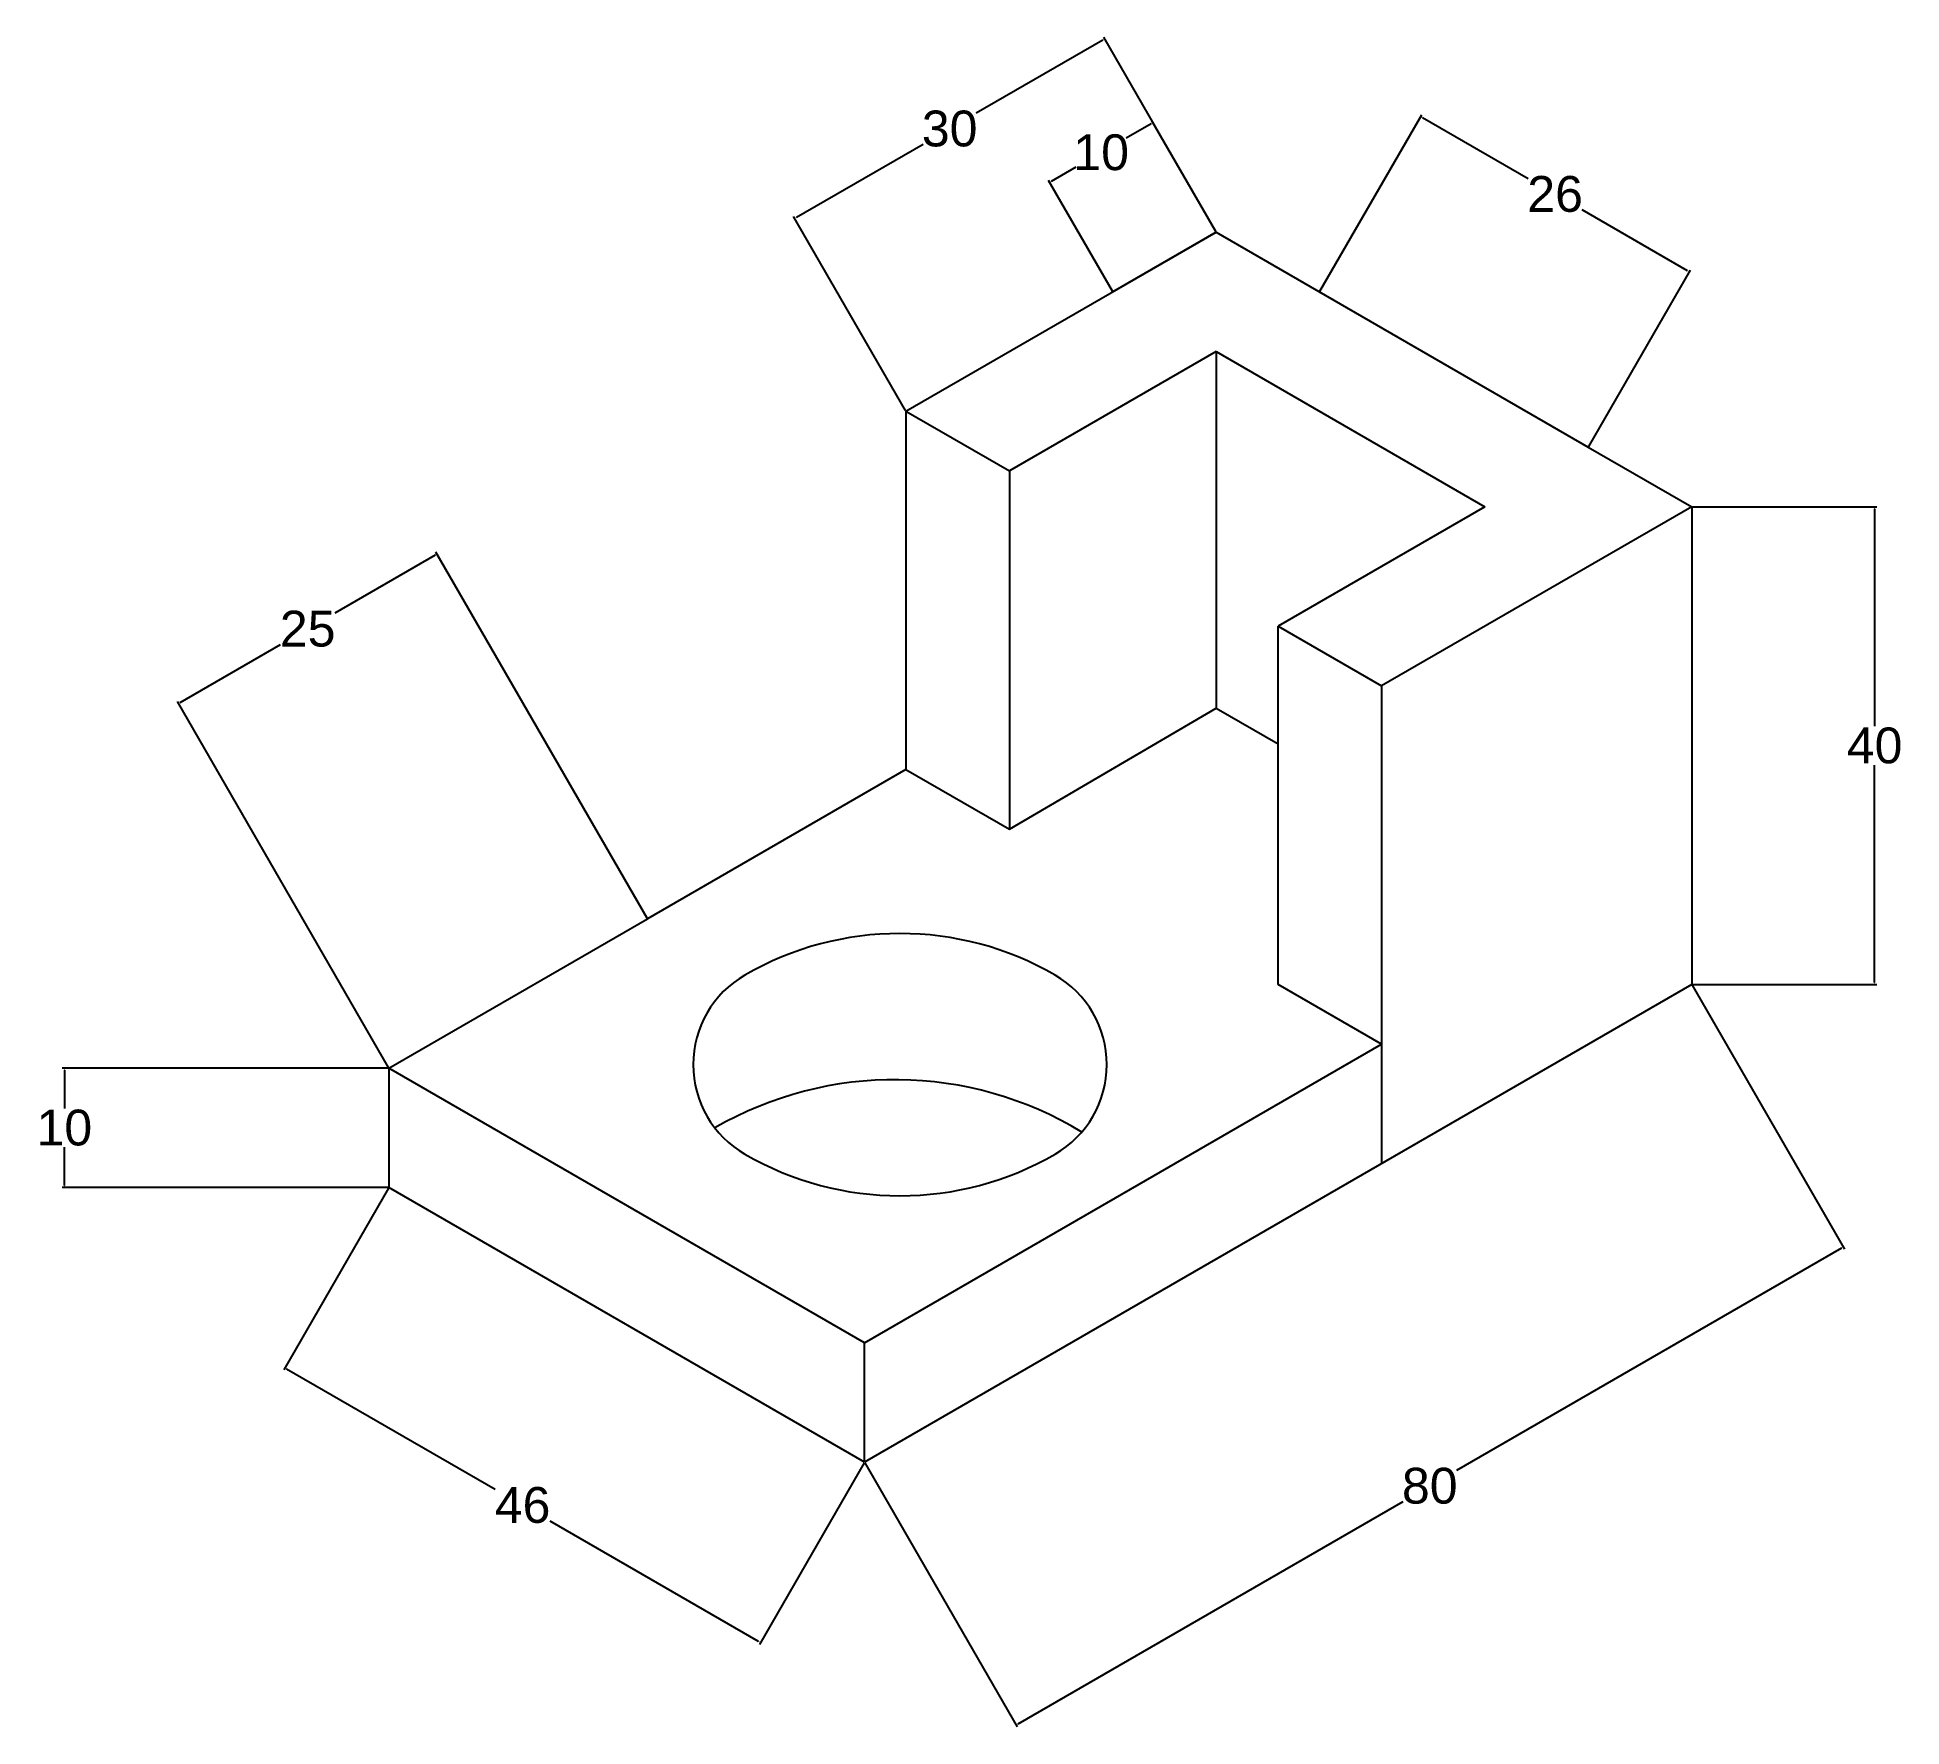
# Model space of a CAD drawing. Header units: centimetres. Extents: x 253 to 409, y 76 to 217.
import ezdxf

# ---------------------------------------------------------------- set-up
doc = ezdxf.new("R2010")
doc.units = ezdxf.units.CM
doc.header["$MEASUREMENT"] = 0
doc.styles.get("Standard").update_dxf_attribs({"font": 'arial.ttf'})
doc.dimstyles.get("Standard").update_dxf_attribs({"dimtxt": 3, "dimasz": 0.18, "dimexe": 0.18, "dimexo": 0.0625, "dimgap": 0.09, "dimtad": 0, "dimtih": 1, "dimtoh": 1, "dimdec": 0, "dimzin": 0, "dimdsep": 46, "dimtxsty": 'Standard', "dimcen": 0.09, "dimadec": 0, "dimazin": 0, "dimtfac": 1, "dimtdec": 0, "dimtofl": 0, "dimtmove": 0, "dimatfit": 3, "dimfxl": 1, "dimtolj": 1, "dimtzin": 0, "dimarcsym": 0})

# ---------------------------------------------------------------- blocks, each defined once
blk = doc.blocks.new('*D2')
at = {"color": 0, "lineweight": -2, "transparency": 16777216}
for p, q in [((351.52, 200.99), (342.13, 217.25)), ((342.06, 217), (331.46, 210.88)), ((316.39, 202.18), (327, 208.3)), ((325.54, 185.99), (316.15, 202.25))]:
    blk.add_line(p, q, dxfattribs=at)
at = {"color": 0, "transparency": 16777216}
for points in [[(342.05, 217.03), (342.08, 216.98), (342.22, 217.09)], [(316.38, 202.21), (316.41, 202.16), (316.24, 202.09)]]:
    blk.add_solid(points, dxfattribs=at)
at = {"layer": 'Defpoints', "color": 0, "transparency": 16777216}
for p in [(342.22, 217.09), (351.55, 200.93), (325.57, 185.93)]:
    blk.add_point(p, dxfattribs=at)
at = {"color": 0, "transparency": 16777216, "insert": (329.23, 209.59), "char_height": 3, "attachment_point": 5}
blk.add_mtext('\\A1;30', dxfattribs=at)
blk = doc.blocks.new('*D3')
at = {"color": 0, "lineweight": -2, "transparency": 16777216}
for p, q in [((360.24, 195.99), (368.77, 210.76)), ((368.84, 210.52), (377.67, 205.41)), ((391.04, 197.7), (382.2, 202.8)), ((382.76, 182.99), (391.29, 197.76))]:
    blk.add_line(p, q, dxfattribs=at)
at = {"color": 0, "transparency": 16777216}
for points in [[(368.85, 210.54), (368.82, 210.49), (368.68, 210.61)], [(391.06, 197.72), (391.03, 197.67), (391.2, 197.61)]]:
    blk.add_solid(points, dxfattribs=at)
at = {"layer": 'Defpoints', "color": 0, "transparency": 16777216}
for p in [(391.2, 197.61), (360.21, 195.93), (382.72, 182.93)]:
    blk.add_point(p, dxfattribs=at)
at = {"color": 0, "transparency": 16777216, "insert": (379.94, 204.11), "char_height": 3, "attachment_point": 5}
blk.add_mtext('\\A1;26', dxfattribs=at)
blk = doc.blocks.new('*D6')
at = {"color": 0, "lineweight": -2, "transparency": 16777216}
for p, q in [((391.42, 137.88), (404.17, 115.78)), ((403.93, 115.85), (371.68, 97.23)), ((322.13, 97.88), (334.89, 75.78)), ((334.96, 76.03), (367.21, 94.65))]:
    blk.add_line(p, q, dxfattribs=at)
at = {"color": 0, "transparency": 16777216}
for points in [[(403.91, 115.87), (403.94, 115.82), (404.08, 115.94)], [(334.94, 76.05), (334.97, 76), (334.8, 75.94)]]:
    blk.add_solid(points, dxfattribs=at)
at = {"layer": 'Defpoints', "color": 0, "transparency": 16777216}
for p in [(391.39, 137.93), (404.08, 115.94), (322.1, 97.93)]:
    blk.add_point(p, dxfattribs=at)
at = {"color": 0, "transparency": 16777216, "insert": (369.44, 95.94), "char_height": 3, "attachment_point": 5}
blk.add_mtext('\\A1;80', dxfattribs=at)
blk = doc.blocks.new('*D7')
at = {"color": 0, "lineweight": -2, "transparency": 16777216}
for p, q in [((286.13, 173.87), (277.74, 169.03)), ((303.89, 143.49), (286.2, 174.12)), ((264.79, 161.55), (273.19, 166.4)), ((282.23, 130.99), (264.55, 161.62))]:
    blk.add_line(p, q, dxfattribs=at)
at = {"color": 0, "transparency": 16777216}
for points in [[(286.12, 173.9), (286.15, 173.85), (286.29, 173.96)], [(264.78, 161.58), (264.81, 161.53), (264.64, 161.46)]]:
    blk.add_solid(points, dxfattribs=at)
at = {"layer": 'Defpoints', "color": 0, "transparency": 16777216}
for p in [(286.29, 173.96), (303.92, 143.43), (282.27, 130.93)]:
    blk.add_point(p, dxfattribs=at)
at = {"color": 0, "transparency": 16777216, "insert": (275.46, 167.71), "char_height": 3, "attachment_point": 5}
blk.add_mtext('\\A1;25', dxfattribs=at)
blk = doc.blocks.new('*D8')
at = {"color": 0, "lineweight": -2, "transparency": 16777216}
for p, q in [((282.2, 130.93), (254.9, 130.93)), ((255.08, 130.75), (255.08, 127.55)), ((255.08, 121.11), (255.08, 124.31)), ((282.2, 120.93), (254.9, 120.93))]:
    blk.add_line(p, q, dxfattribs=at)
at = {"color": 0, "transparency": 16777216}
for points in [[(255.05, 130.75), (255.11, 130.75), (255.08, 130.93)], [(255.05, 121.11), (255.11, 121.11), (255.08, 120.93)]]:
    blk.add_solid(points, dxfattribs=at)
at = {"layer": 'Defpoints', "color": 0, "transparency": 16777216}
for p in [(282.27, 130.93), (255.08, 120.93), (282.27, 120.93)]:
    blk.add_point(p, dxfattribs=at)
at = {"color": 0, "transparency": 16777216, "insert": (255.08, 125.93), "char_height": 3, "attachment_point": 5}
blk.add_mtext('\\A1;10', dxfattribs=at)
blk = doc.blocks.new('*D9')
at = {"color": 0, "lineweight": -2, "transparency": 16777216}
for p, q in [((282.23, 120.88), (273.46, 105.67)), ((273.7, 105.74), (291.17, 95.66)), ((322.07, 97.88), (313.29, 82.67)), ((313.23, 82.92), (295.76, 93))]:
    blk.add_line(p, q, dxfattribs=at)
at = {"color": 0, "transparency": 16777216}
for points in [[(273.72, 105.77), (273.69, 105.71), (273.55, 105.83)], [(313.24, 82.95), (313.21, 82.89), (313.38, 82.83)]]:
    blk.add_solid(points, dxfattribs=at)
at = {"layer": 'Defpoints', "color": 0, "transparency": 16777216}
for p in [(282.27, 120.93), (322.1, 97.93), (313.38, 82.83)]:
    blk.add_point(p, dxfattribs=at)
at = {"color": 0, "transparency": 16777216, "insert": (293.46, 94.33), "char_height": 3, "attachment_point": 5}
blk.add_mtext('\\A1;46', dxfattribs=at)
blk = doc.blocks.new('*D10')
at = {"color": 0, "lineweight": -2, "transparency": 16777216}
for p, q in [((346.1, 210.01), (344.02, 208.81)), ((351.52, 200.99), (346.16, 210.26)), ((337.75, 205.19), (339.83, 206.39)), ((342.86, 195.99), (337.5, 205.26))]:
    blk.add_line(p, q, dxfattribs=at)
at = {"color": 0, "transparency": 16777216}
for points in [[(346.08, 210.04), (346.11, 209.99), (346.25, 210.1)], [(337.73, 205.22), (337.76, 205.17), (337.59, 205.1)]]:
    blk.add_solid(points, dxfattribs=at)
at = {"layer": 'Defpoints', "color": 0, "transparency": 16777216}
for p in [(337.59, 205.1), (351.55, 200.93), (342.89, 195.93)]:
    blk.add_point(p, dxfattribs=at)
at = {"color": 0, "transparency": 16777216, "insert": (341.92, 207.6), "char_height": 3, "attachment_point": 5}
blk.add_mtext('\\A1;10', dxfattribs=at)
blk = doc.blocks.new('*D11')
at = {"color": 0, "lineweight": -2, "transparency": 16777216}
for p, q in [((391.45, 177.93), (406.88, 177.93)), ((406.7, 177.75), (406.7, 159.55)), ((406.7, 138.11), (406.7, 156.31)), ((391.45, 137.93), (406.88, 137.93))]:
    blk.add_line(p, q, dxfattribs=at)
at = {"color": 0, "transparency": 16777216}
for points in [[(406.67, 177.75), (406.73, 177.75), (406.7, 177.93)], [(406.67, 138.11), (406.73, 138.11), (406.7, 137.93)]]:
    blk.add_solid(points, dxfattribs=at)
at = {"layer": 'Defpoints', "color": 0, "transparency": 16777216}
for p in [(391.39, 177.93), (391.39, 137.93), (406.7, 137.93)]:
    blk.add_point(p, dxfattribs=at)
at = {"color": 0, "transparency": 16777216, "insert": (406.7, 157.93), "char_height": 3, "attachment_point": 5}
blk.add_mtext('\\A1;40', dxfattribs=at)

msp = doc.modelspace()

# ---------------------------------------------------------------- linework, layer by layer
for p, q in [((325.57, 185.93), (351.55, 200.93)), ((351.55, 200.93), (342.89, 195.93)), ((351.55, 200.93), (382.72, 182.93)), ((351.55, 190.93), (334.23, 180.93)), ((351.55, 190.93), (374.06, 177.93)), ((351.55, 190.93), (351.55, 161.08)), ((325.57, 185.93), (325.57, 155.93)), ((325.57, 185.93), (334.23, 180.93)), ((382.72, 182.93), (391.39, 177.93)), ((334.23, 180.93), (334.23, 150.93)), ((374.06, 177.93), (356.74, 167.93)), ((391.39, 177.93), (365.4, 162.93)), ((391.39, 177.93), (391.39, 137.93)), ((356.74, 137.93), (356.74, 167.93)), ((356.74, 167.93), (365.4, 162.93)), ((365.4, 162.93), (365.4, 122.93)), ((334.23, 150.93), (351.55, 161.08)), ((351.55, 161.08), (356.74, 158.08)), ((325.57, 155.93), (303.92, 143.43)), ((325.57, 155.93), (334.23, 150.93)), ((282.27, 130.93), (303.92, 143.43)), ((282.27, 130.93), (303.92, 143.43)), ((391.39, 137.93), (322.1, 97.93)), ((365.4, 132.93), (356.74, 137.93)), ((322.1, 107.93), (365.4, 132.93)), ((322.1, 107.93), (282.27, 130.93)), ((282.27, 130.93), (282.27, 120.93)), ((322.1, 97.93), (282.27, 120.93)), ((322.1, 97.93), (322.1, 107.93))]:
    msp.add_line(p, q)
for centre, radius, start, end in [((325.07, 116.22), 25.98, 60, 120), ((316.41, 131.22), 8.66, 120, 240), ((333.73, 131.22), 8.66, 300, 60), ((324.63, 99.82), 30.14, 58.6855, 120), ((325.07, 146.22), 25.98, 240, 300)]:
    msp.add_arc(centre, radius, start, end)

# ---------------------------------------------------------------- dimensions: what is measured, and where the dimension line sits
for p1, p2, distance, picture, middle in [((325.57, 185.93), (351.55, 200.93), 18.66, '*D2', (329.23, 209.59)), ((351.55, 200.93), (342.89, 195.93), -10.59, '*D10', (341.92, 207.6)), ((360.21, 195.93), (382.72, 182.93), 16.94, '*D3', (379.94, 204.11)), ((391.39, 177.93), (391.39, 137.93), 15.31, '*D11', (406.7, 157.93)), ((282.27, 130.93), (303.92, 143.43), 35.25, '*D7', (275.46, 167.71)), ((322.1, 97.93), (391.39, 137.93), -25.4, '*D6', (369.44, 95.94)), ((282.27, 130.93), (282.27, 120.93), -27.18, '*D8', (255.08, 125.93)), ((282.27, 120.93), (322.1, 97.93), -17.44, '*D9', (293.46, 94.33))]:
    dim = msp.add_aligned_dim(p1=p1, p2=p2, distance=distance, dimstyle='Standard')
    dim.commit()
    dim.dimension.update_dxf_attribs({"geometry": picture, "text_midpoint": middle})

doc.saveas('drawing.dxf')
